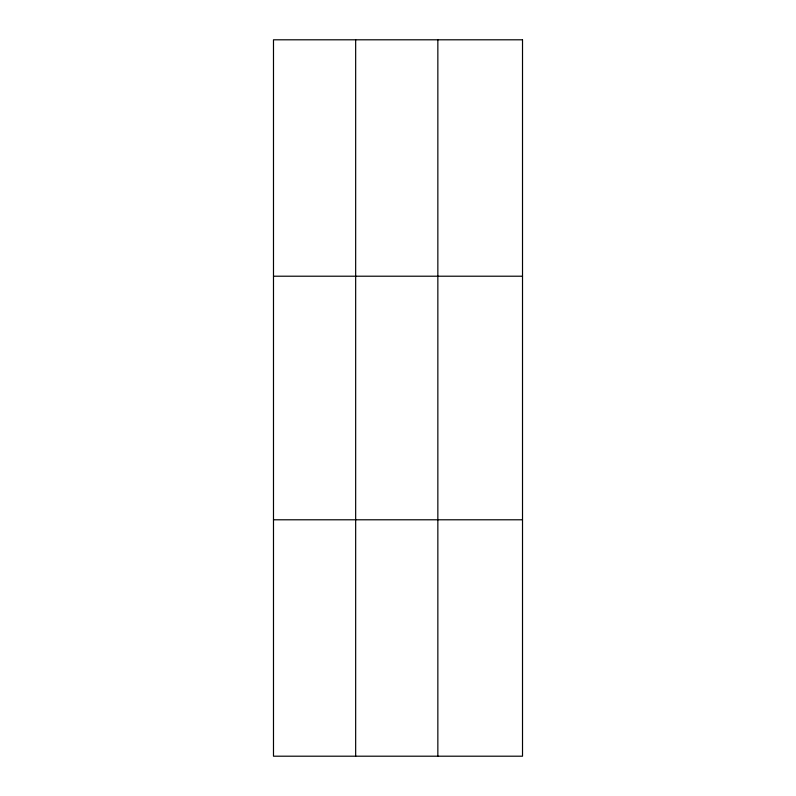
<?xml version="1.0" encoding="UTF-8"?>
<svg xmlns="http://www.w3.org/2000/svg" width="796" height="796" viewBox="0 0 796 796"><rect width="100%" height="100%" fill="white"/><g stroke="black" fill="none" stroke-linecap="round" stroke-linejoin="round"><path stroke-width="1.19" d="M355.663 39.8L355.663 756.2M437.85 39.8L437.85 756.2M273.486 276.212L522.514 276.212M273.486 519.788L522.514 519.788M522.514 39.8L522.514 756.2L273.486 756.2L273.486 39.8L522.514 39.8"/></g></svg>
